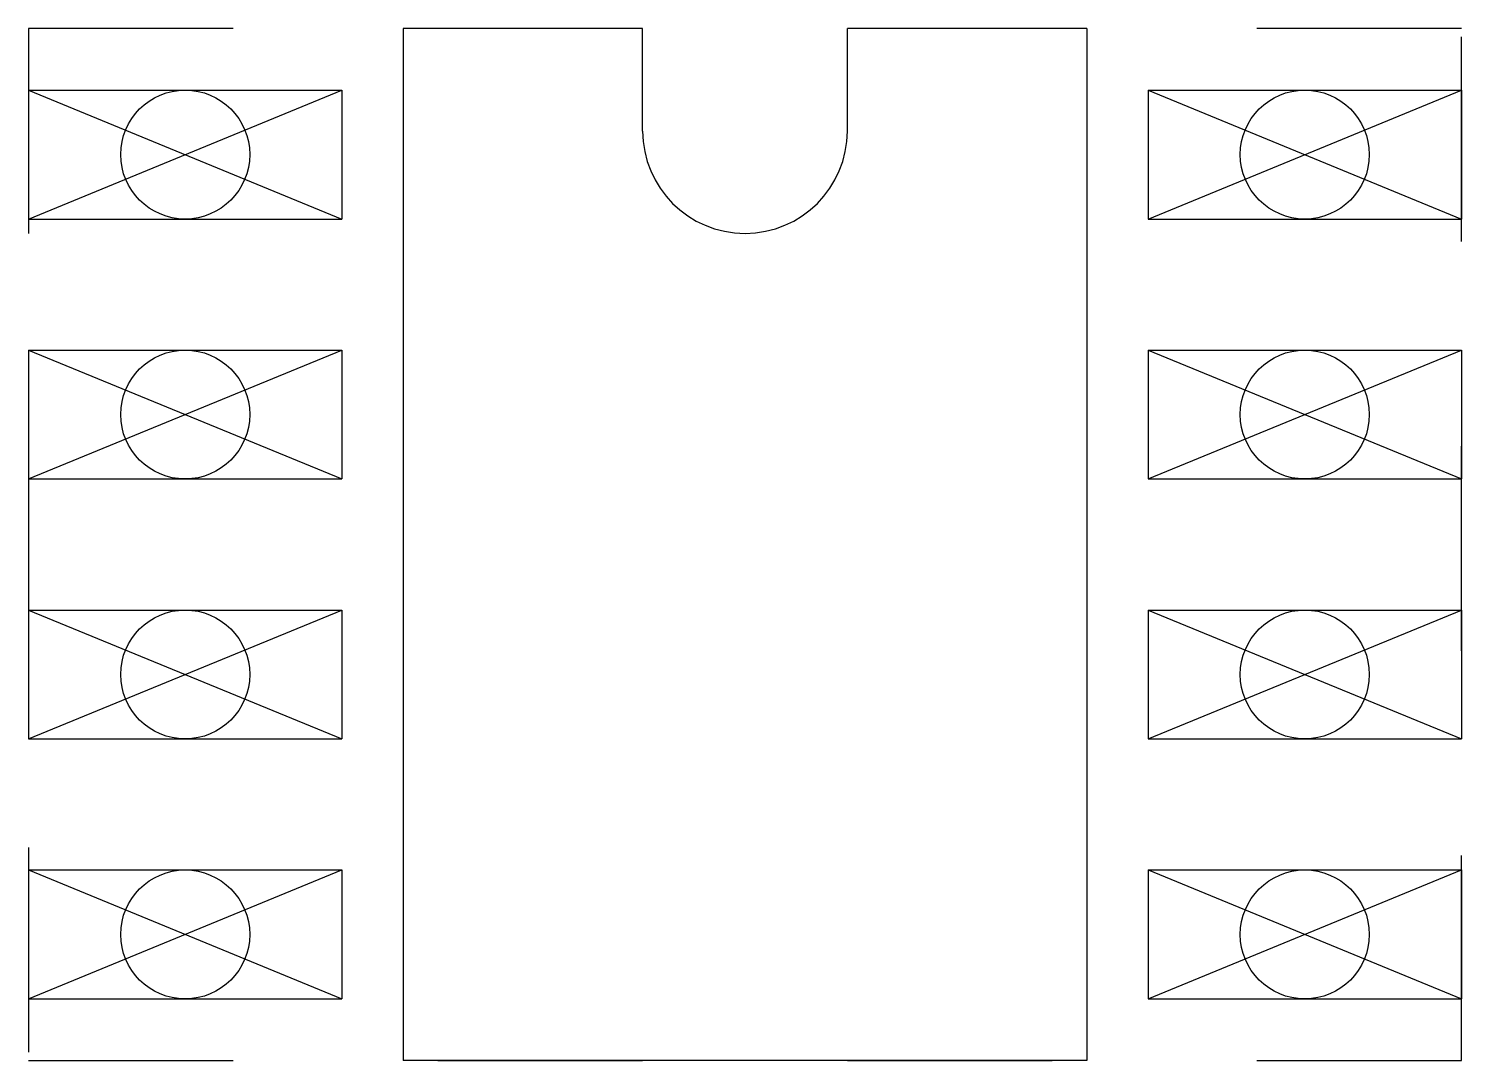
# Model space of a CAD drawing. Extents: x -0.77 to 6.24, y -4.42 to 0.62.
import ezdxf

# ---------------------------------------------------------------- set-up
doc = ezdxf.new("R2010")
doc.units = 0
doc.linetypes.add('虚线', pattern=[2, 1, -1])
for name, color, linetype in [('粗实线层', 7, 'CONTINUOUS'), ('细实线层', 7, 'CONTINUOUS'), ('虚线层', 6, '虚线')]:
    doc.layers.add(name, color=color, linetype=linetype)

msp = doc.modelspace()

# ---------------------------------------------------------------- linework, layer by layer
at = {"layer": '粗实线层'}
for p, q in [((1.065, 0.615), (1.065, -4.425)), ((2.235, 0.615), (1.065, 0.615)), ((2.235, 0.115), (2.235, 0.615)), ((3.235, 0.115), (3.235, 0.615)), ((4.405, 0.615), (3.235, 0.615)), ((4.405, 0.615), (4.405, -4.425)), ((4.405, -4.425), (1.065, -4.425))]:
    msp.add_line(p, q, dxfattribs=at)
msp.add_arc((2.735, 0.115), 0.5, 180, 360, dxfattribs=at)
at = {"layer": '细实线层'}
for p, q in [((-0.765, 0.315), (-0.765, -0.315)), ((-0.765, 0.315), (0.765, 0.315)), ((-0.765, 0.315), (0.765, -0.315)), ((-0.765, -0.315), (0.765, 0.315)), ((0.765, 0.315), (0.765, -0.315)), ((4.705, 0.315), (4.705, -0.315)), ((4.705, 0.315), (6.235, 0.315)), ((4.705, 0.315), (6.235, -0.315)), ((4.705, -0.315), (6.235, 0.315)), ((6.235, 0.315), (6.235, -0.315)), ((-0.765, -0.315), (0.765, -0.315)), ((4.705, -0.315), (6.235, -0.315)), ((-0.765, -0.955), (-0.765, -1.585)), ((-0.765, -0.955), (0.765, -0.955)), ((-0.765, -0.955), (0.765, -1.585)), ((-0.765, -1.585), (0.765, -0.955)), ((0.765, -0.955), (0.765, -1.585)), ((4.705, -0.955), (4.705, -1.585)), ((4.705, -0.955), (6.235, -0.955)), ((4.705, -0.955), (6.235, -1.585)), ((4.705, -1.585), (6.235, -0.955)), ((6.235, -0.955), (6.235, -1.585)), ((-0.765, -1.585), (0.765, -1.585)), ((4.705, -1.585), (6.235, -1.585)), ((-0.765, -2.225), (-0.765, -2.855)), ((-0.765, -2.225), (0.765, -2.225)), ((-0.765, -2.225), (0.765, -2.855)), ((-0.765, -2.855), (0.765, -2.225)), ((0.765, -2.225), (0.765, -2.855)), ((4.705, -2.225), (4.705, -2.855)), ((4.705, -2.225), (6.235, -2.225)), ((4.705, -2.225), (6.235, -2.855)), ((4.705, -2.855), (6.235, -2.225)), ((6.235, -2.225), (6.235, -2.855)), ((-0.765, -2.855), (0.765, -2.855)), ((4.705, -2.855), (6.235, -2.855)), ((-0.765, -3.495), (-0.765, -4.125)), ((-0.765, -3.495), (0.765, -3.495)), ((-0.765, -3.495), (0.765, -4.125)), ((-0.765, -4.125), (0.765, -3.495)), ((0.765, -3.495), (0.765, -4.125)), ((4.705, -3.495), (4.705, -4.125)), ((4.705, -3.495), (6.235, -3.495)), ((4.705, -3.495), (6.235, -4.125)), ((4.705, -4.125), (6.235, -3.495)), ((6.235, -3.495), (6.235, -4.125)), ((-0.765, -4.125), (0.765, -4.125)), ((4.705, -4.125), (6.235, -4.125))]:
    msp.add_line(p, q, dxfattribs=at)
for centre in [(0, 0), (5.47, 0), (0, -1.27), (5.47, -1.27), (0, -2.54), (5.47, -2.54), (0, -3.81), (5.47, -3.81)]:
    msp.add_circle(centre, 0.315, dxfattribs=at)
at = {"layer": '虚线层'}
msp.add_lwpolyline([(-0.765, 0.615), (-0.765, -4.425), (6.235, -4.425), (6.235, 0.615)], close=True, dxfattribs=at)

doc.saveas('drawing.dxf')
